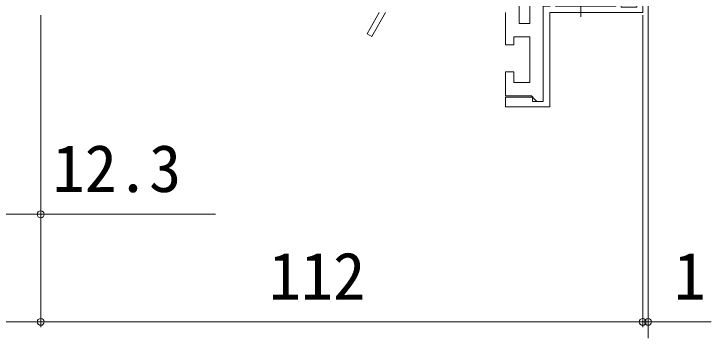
# Model space of a CAD drawing. Units: millimetres, scale not verified. Extents: x -525 to 525, y -785 to 780.
# Drawn here: x -373 to -243.3, y 352.5 to 412.8 of the extents above; entities that cross this region are included whole.
import ezdxf
from ezdxf.enums import TextEntityAlignment as Align

# ---------------------------------------------------------------- set-up
doc = ezdxf.new("R2010")
doc.units = ezdxf.units.MM
doc.header["$LTSCALE"] = 4
for name, color, linetype, lineweight in [('0-2_YKK_11', 30, 'Continuous', 18), ('0-3_YKK_12', 1, 'Continuous', 18), ('0-5_YKK_D', 6, 'Continuous', 18)]:
    doc.layers.add(name, color=color, linetype=linetype, lineweight=lineweight)
doc.styles.add('ＭＳ ゴシック', font='')
doc.styles.get('ＭＳ ゴシック').set_extended_font_data('MS Gothic')

msp = doc.modelspace()

# ---------------------------------------------------------------- linework, layer by layer
at = {"layer": '0-2_YKK_11', "color": 211}
for points in [[(-303.875, 433.54), (-277.026, 433.54), (-277.026, 411.04), (-279.026, 411.04), (-279.026, 415.54), (-303.526, 415.54), (-303.526, 420.04), (-305.026, 420.04), (-305.026, 433.12)], [(-274.526, 414.24), (-274.526, 396.54), (-276.526, 396.54), (-276.526, 397.34), (-281.526, 397.34), (-281.526, 395.54), (-273.326, 395.54), (-273.326, 413.04), (-256.026, 413.04), (-256.026, 423.04), (-257.126, 423.04), (-257.126, 414.04), (-260.026, 414.04), (-260.026, 418.128), (-260.581, 419.09), (-261.026, 418.97), (-261.026, 414.24), (-272.226, 414.24), (-272.226, 423.972), (-272.675, 424.089), (-273.788, 422.086), (-273.526, 421.64), (-273.226, 421.34), (-273.226, 414.24)]]:
    msp.add_lwpolyline(points, close=True, dxfattribs=at)
for points in [[(-281.526, 413.04), (-281.526, 407.04), (-280.026, 407.04), (-280.026, 408.54), (-277.026, 408.54), (-277.026, 400.04), (-280.026, 400.04), (-280.026, 402.04), (-281.526, 402.04), (-281.526, 397.54), (-276.726, 397.54), (-276.226, 397.04), (-275.726, 396.54), (-274.526, 396.54), (-274.526, 419.54)], [(-305.026, 413.04), (-307.306, 409.09), (-306.44, 408.59), (-303.871, 413.04)]]:
    msp.add_lwpolyline(points, dxfattribs=at)
at = {"layer": '0-3_YKK_12'}
msp.add_line((-255.026, 352.536), (-255.026, 595.017), dxfattribs=at)
at = {"layer": '0-3_YKK_12', "color": 2}
msp.add_line((-267.526, 412.24), (-267.526, 418.54), dxfattribs=at)
at = {"layer": '0-5_YKK_D'}
for p, q in [((-368.026, 412.54), (-368.026, 354.54)), ((-368.026, 412.54), (-368.026, 374.54)), ((-368.026, 412.54), (-368.026, 354.54)), ((-256.026, 412.54), (-256.026, 354.54)), ((-256.026, 412.54), (-256.026, 354.54)), ((-255.026, 382.509), (-255.026, 354.54)), ((-409.026, 355.54), (-368.026, 355.54)), ((-256.026, 355.54), (-368.026, 355.54)), ((-256.026, 355.54), (-258.576, 355.54)), ((-256.026, 355.54), (-255.026, 355.54)), ((-255.026, 355.54), (-243.312, 355.54))]:
    msp.add_line(p, q, dxfattribs=at)
msp.add_lwpolyline([(-380.326, 375.54), (-368.026, 375.54), (-335.476, 375.54)], dxfattribs=at)
for centre in [(-368.026, 375.54), (-368.026, 355.54), (-368.026, 355.54), (-256.026, 355.54), (-256.026, 355.54), (-255.026, 355.54)]:
    msp.add_circle(centre, 0.637, dxfattribs=at)

# ---------------------------------------------------------------- texts
at = {"layer": '0-5_YKK_D', "style": 'ＭＳ ゴシック'}
for s, p in [('12.3', (-365.817, 377.04)), ('112', (-325.594, 357.04)), ('1', (-250.267, 357.04))]:
    msp.add_text(s, height=8.798, dxfattribs=at).set_placement(p, align=Align.BOTTOM_LEFT)

doc.saveas('drawing.dxf')
